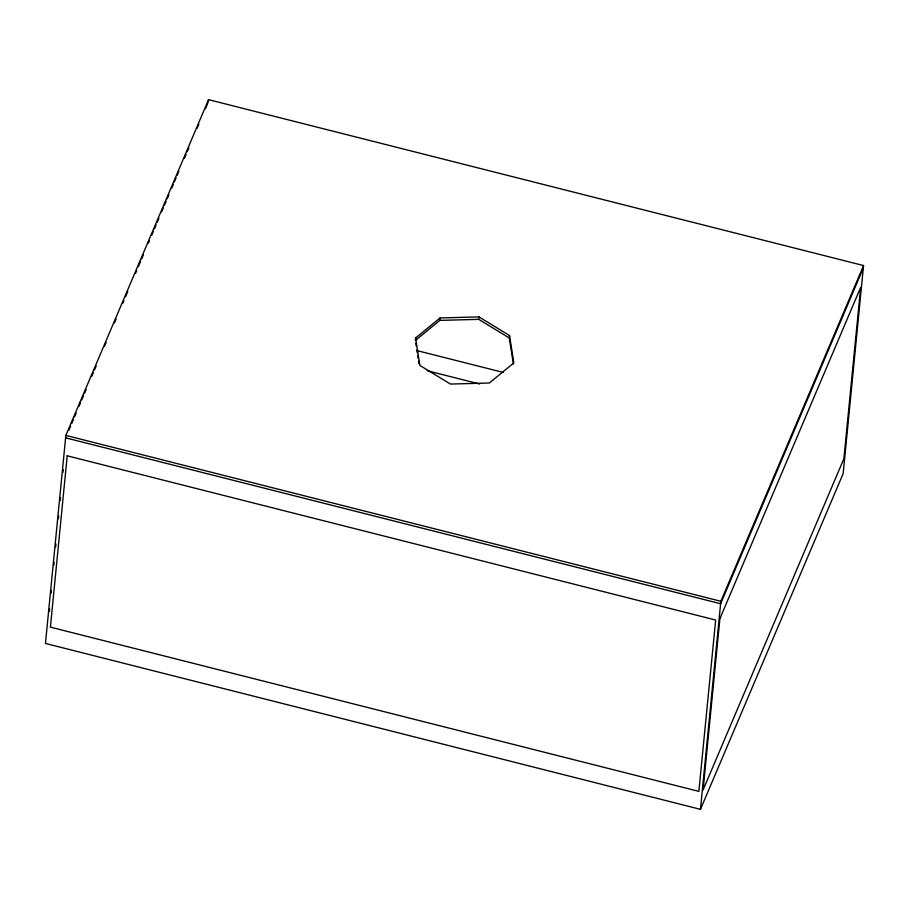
<?xml version="1.0" encoding="UTF-8"?>
<svg xmlns="http://www.w3.org/2000/svg" width="909" height="909" viewBox="0 0 909 909"><rect width="100%" height="100%" fill="white"/><g stroke="black" fill="none" stroke-linecap="round" stroke-linejoin="round"><path stroke-width="1.36" d="M65.846 435.4L45.45 643.447L700.464 809.34L843.154 473.6L863.55 265.553L208.536 99.66L65.846 435.4L720.86 601.292L863.55 265.553M49.325 611.439L49.597 608.621M51.109 593.179L51.381 590.373M53.87 565.091L54.142 562.285M55.654 546.832L55.926 544.025M58.403 518.744L58.687 515.937M60.199 500.495L60.471 497.678M62.948 472.407L63.232 469.589M208.297 102.103L208.536 99.66M415.572 338.034L419.867 365.418L450.432 384.053L489.349 383.019L513.824 362.918L509.529 335.535L478.963 316.9L440.047 317.945L415.572 338.034L415.333 340.489L439.808 320.388L478.725 319.354L509.29 337.989L513.369 363.998M439.808 320.388L440.047 317.945M478.725 319.354L478.963 316.9M509.29 337.989L509.529 335.535M700.464 809.34L720.86 601.292M68.936 430.014L70.607 426.094M71.72 423.48L73.379 419.56M74.493 416.947L76.163 413.027M78.935 406.493L80.594 402.573M81.708 399.96L83.378 396.04M84.492 393.427L86.15 389.507M91.707 376.451L93.366 372.531M94.479 369.918L96.149 365.997M104.478 346.397L106.137 342.477M114.466 322.888L116.136 318.968M122.795 303.288L123.908 300.674M125.567 296.754L127.794 291.528M135.566 273.245L136.68 270.632M138.338 266.712L140.565 261.485M141.679 258.872L143.338 254.952M148.337 243.192L149.451 240.59M151.667 235.363L153.337 231.443M154.439 228.829L156.109 224.909M157.223 222.296L158.882 218.376M161.666 211.842L163.325 207.922M164.438 205.309L166.108 201.389M167.211 198.776L168.881 194.856M171.653 188.333L173.324 184.413M174.437 181.8L176.096 177.88M177.21 175.267L178.868 171.347M184.425 158.28L186.095 154.36M187.197 151.746L188.867 147.826M197.196 128.237L198.866 124.317M205.525 108.637L207.741 103.41M863.311 268.007L720.621 603.746L65.607 437.843M416.549 350.488L503.291 372.44M427.264 370.747L479.588 383.996M415.765 343.227L416.197 345.965M416.833 350.067L417.265 352.806M417.697 355.544L418.129 358.282M418.56 361.021L418.992 363.759M67.209 455.807L50.404 627.142L698.862 791.375L715.667 620.052L67.209 455.807M719.894 618.643L703.089 789.966L843.882 458.704L860.675 287.38L719.894 618.643"/></g></svg>
